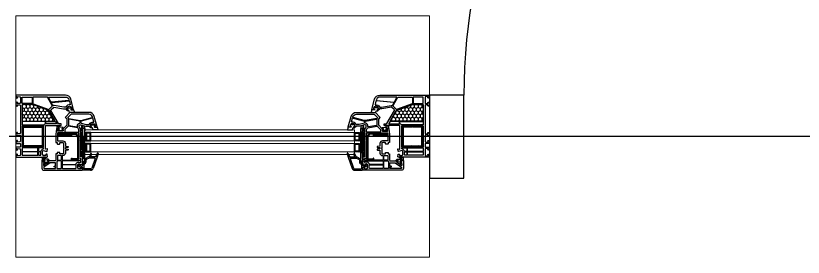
# Model space of a CAD drawing. Header units: inches. Extents: x -19662 to 10260, y -11808 to 5048.
# Drawn here: x -2136 to -993, y 1161 to 1511 of the extents above; entities that cross this region are included whole.
import ezdxf

# ---------------------------------------------------------------- set-up
doc = ezdxf.new("R2010")
doc.units = ezdxf.units.IN
doc.header["$MEASUREMENT"] = 0
doc.linetypes.add('CONTI', pattern=[0])
doc.linetypes.add('GOST2.303 5', pattern=[24, 20, -1.5, 1, -1.5])
for name, color, linetype in [('axis_dim', 40, 'CONTI'), ('GASKET', 5, 'Continuous'), ('PVC', 7, 'Continuous'), ('STEEL', 5, 'Continuous')]:
    doc.layers.add(name, color=color, linetype=linetype)
doc.layers.add('doors_windows', color=4, linetype='Continuous', lineweight=5)

# ---------------------------------------------------------------- blocks, each defined once
blk = doc.blocks.new('*U12')
at = {"linetype": 'Continuous'}
h = blk.add_hatch(dxfattribs=at)
h.set_pattern_fill('HONEY', color=6, angle=-90, style=0)
h.set_pattern_definition([(270, (-72.136, 52.6428), (2.74963, -4.7625), [3.175, -6.35]), (30, (-72.136, 52.6428), (2.74963, 4.7625), [3.175, -6.35]), (330, (-72.136, 52.6428), (5.49926, -6e-07), [-6.35, 3.175])])
h.paths.add_polyline_path([(56.2, -37.6, 0.57735), (56.7, -36.8), (49, -23.5, -0.079163), (48.6, -22.5, 0.259107), (48.3, -22.1), (24.6, -13.5, 0.087489), (24.4, -13.5), (9.7, -13.5, 0.414214), (9.2, -14), (9.2, -37.1, 0.414214), (9.7, -37.6)])
h = blk.add_hatch(dxfattribs=at)
h.set_pattern_fill('HONEY', color=6, angle=-90, style=0)
h.set_pattern_definition([(270, (672.4472, 52.6428), (-2.74963, -4.7625), [3.175, -6.35]), (150, (672.4472, 52.6428), (-2.74963, 4.7625), [3.175, -6.35]), (210, (672.4472, 52.6428), (-5.49926, -6e-07), [-6.35, 3.175])])
h.paths.add_polyline_path([(544.1, -37.6, -0.57735), (543.6, -36.8), (551.3, -23.5, 0.079163), (551.7, -22.5, -0.259107), (552, -22.1), (575.7, -13.5, -0.087489), (575.9, -13.5), (590.6, -13.5, -0.414214), (591.1, -14), (591.1, -37.1, -0.414214), (590.6, -37.6)])
at = {"color": 1, "linetype": 'Continuous'}
for p, q in [((94, -52), (95.8, -45.4)), ((95.8, -45.4), (95.8, -43.5)), ((95.8, -43.5), (97, -43.9)), ((95.8, -45.4), (97, -45.6)), ((95.8, -45.4), (95.8, -52)), ((95.8, -45.6), (95.8, -52)), ((97, -43.9), (97, -44.1)), ((97, -44.1), (99.6, -44.8)), ((97, -45.6), (97, -88.6)), ((99.6, -44.8), (99.6, -47.9)), ((503.3, -44.1), (500.7, -44.8)), ((500.7, -44.8), (500.7, -47.9)), ((504.5, -43.5), (503.3, -43.9)), ((503.3, -43.9), (503.3, -44.1)), ((504.5, -45.4), (503.3, -45.6)), ((503.3, -45.6), (503.3, -88.6)), ((504.5, -45.4), (504.5, -43.5)), ((504.5, -45.4), (504.5, -52)), ((506.3, -52), (504.5, -45.4)), ((504.5, -45.6), (504.5, -52)), ((95.8, -52), (94, -52)), ((94, -83), (94, -52)), ((95.8, -54), (94, -54)), ((95.8, -55), (94, -55)), ((97, -50), (95.8, -50)), ((95.8, -54), (95.8, -54.6)), ((95.8, -80), (95.8, -54)), ((99.6, -47.9), (97, -47.9)), ((97, -76.2), (97, -52)), ((500.7, -47.9), (503.3, -47.9)), ((503.3, -50), (504.5, -50)), ((503.3, -76.2), (503.3, -52)), ((504.5, -52), (506.3, -52)), ((504.5, -54), (504.5, -54.6)), ((504.5, -54), (506.3, -54)), ((504.5, -80), (504.5, -54)), ((504.5, -55), (506.3, -55)), ((506.3, -83), (506.3, -52)), ((95.8, -69), (94, -69)), ((95.8, -70), (94, -70)), ((95.8, -72), (94, -72)), ((504.5, -69), (506.3, -69)), ((504.5, -70), (506.3, -70)), ((504.5, -72), (506.3, -72)), ((95.8, -80), (94, -80)), ((95.8, -82), (94, -82)), ((95.8, -83), (94, -83)), ((97, -86.7), (95.3, -86.7)), ((95.3, -89.1), (95.3, -86.7)), ((97, -88.6), (95.3, -89.1)), ((95.8, -86.7), (95.8, -82)), ((503.3, -86.7), (505, -86.7)), ((503.3, -88.6), (505, -89.1)), ((504.5, -80), (506.3, -80)), ((504.5, -82), (506.3, -82)), ((504.5, -86.7), (504.5, -82)), ((504.5, -83), (506.3, -83)), ((505, -89.1), (505, -86.7))]:
    blk.add_line(p, q, dxfattribs=at)
at = {"color": 1, "linetype": 'Continuous', "lineweight": 25}
for p, q in [((100, -48.2), (97, -96.2)), ((100, -96.2), (97, -48.2)), ((500.3, -48.2), (503.3, -96.2)), ((500.3, -96.2), (503.3, -48.2))]:
    blk.add_line(p, q, dxfattribs=at)
at = {"color": 5}
for p, q in [((102.5, -55.3), (101.5, -55.3)), ((102.5, -56.3), (101.5, -56.3)), ((102.5, -55.3), (102.5, -54.3)), ((103.5, -55.3), (103.5, -54.3)), ((104.5, -55.3), (104.5, -54.3)), ((105.5, -55.3), (105.5, -54.3)), ((106.5, -55.3), (106.5, -54.3)), ((107.5, -55.3), (107.5, -54.3)), ((108, -55.3), (108, -54.3)), ((108, -55.3), (109, -55.3)), ((108, -56.3), (109, -56.3)), ((492.3, -55.3), (491.3, -55.3)), ((492.3, -56.3), (491.3, -56.3)), ((492.3, -55.3), (492.3, -54.3)), ((492.8, -55.3), (492.8, -54.3)), ((493.8, -55.3), (493.8, -54.3)), ((494.8, -55.3), (494.8, -54.3)), ((495.8, -55.3), (495.8, -54.3)), ((496.8, -55.3), (496.8, -54.3)), ((497.8, -55.3), (497.8, -54.3)), ((497.8, -55.3), (498.8, -55.3)), ((497.8, -56.3), (498.8, -56.3)), ((102.5, -57.3), (101.5, -57.3)), ((102.5, -58.3), (101.5, -58.3)), ((102.5, -59.3), (101.5, -59.3)), ((102.5, -60.3), (101.5, -60.3)), ((102.5, -61.3), (101.5, -61.3)), ((102.5, -62.3), (101.5, -62.3)), ((102.5, -63.3), (101.5, -63.3)), ((102.5, -64.3), (101.5, -64.3)), ((102.5, -65.3), (101.5, -65.3)), ((102.5, -65.3), (101.5, -65.3)), ((102.5, -66.3), (101.5, -66.3)), ((102.5, -65.3), (102.5, -66.3)), ((103.5, -66.3), (103.5, -65.3)), ((104.5, -66.3), (104.5, -65.3)), ((105.5, -66.3), (105.5, -65.3)), ((106.5, -66.3), (106.5, -65.3)), ((107.5, -66.3), (107.5, -65.3)), ((108, -57.3), (109, -57.3)), ((108, -58.3), (109, -58.3)), ((108, -59.3), (109, -59.3)), ((108, -60.3), (109, -60.3)), ((108, -61.3), (109, -61.3)), ((108, -62.3), (109, -62.3)), ((108, -63.3), (109, -63.3)), ((108, -64.3), (109, -64.3)), ((108, -65.3), (109, -65.3)), ((108, -65.3), (109, -65.3)), ((108, -65.3), (108, -66.3)), ((108, -66.3), (109, -66.3)), ((492.3, -57.3), (491.3, -57.3)), ((492.3, -58.3), (491.3, -58.3)), ((492.3, -59.3), (491.3, -59.3)), ((492.3, -60.3), (491.3, -60.3)), ((492.3, -61.3), (491.3, -61.3)), ((492.3, -62.3), (491.3, -62.3)), ((492.3, -63.3), (491.3, -63.3)), ((492.3, -64.3), (491.3, -64.3)), ((492.3, -65.3), (491.3, -65.3)), ((492.3, -65.3), (491.3, -65.3)), ((492.3, -66.3), (491.3, -66.3)), ((492.3, -65.3), (492.3, -66.3)), ((492.8, -66.3), (492.8, -65.3)), ((493.8, -66.3), (493.8, -65.3)), ((494.8, -66.3), (494.8, -65.3)), ((495.8, -66.3), (495.8, -65.3)), ((496.8, -66.3), (496.8, -65.3)), ((497.8, -57.3), (498.8, -57.3)), ((497.8, -58.3), (498.8, -58.3)), ((497.8, -59.3), (498.8, -59.3)), ((497.8, -60.3), (498.8, -60.3)), ((497.8, -61.3), (498.8, -61.3)), ((497.8, -62.3), (498.8, -62.3)), ((497.8, -63.3), (498.8, -63.3)), ((497.8, -64.3), (498.8, -64.3)), ((497.8, -65.3), (498.8, -65.3)), ((497.8, -65.3), (498.8, -65.3)), ((497.8, -65.3), (497.8, -66.3)), ((497.8, -66.3), (498.8, -66.3)), ((102.5, -71.3), (101.5, -71.3)), ((102.5, -72.3), (101.5, -72.3)), ((102.5, -73.3), (101.5, -73.3)), ((102.5, -74.3), (101.5, -74.3)), ((102.5, -75.3), (101.5, -75.3)), ((102.5, -76.3), (101.5, -76.3)), ((102.5, -77.3), (101.5, -77.3)), ((102.5, -78.3), (101.5, -78.3)), ((102.5, -79.3), (101.5, -79.3)), ((102.5, -71.3), (102.5, -70.3)), ((103.5, -71.3), (103.5, -70.3)), ((104.5, -71.3), (104.5, -70.3)), ((105.5, -71.3), (105.5, -70.3)), ((106.5, -71.3), (106.5, -70.3)), ((107.5, -71.3), (107.5, -70.3)), ((108, -71.3), (108, -70.3)), ((108, -71.3), (109, -71.3)), ((108, -72.3), (109, -72.3)), ((108, -73.3), (109, -73.3)), ((108, -74.3), (109, -74.3)), ((108, -75.3), (109, -75.3)), ((108, -76.3), (109, -76.3)), ((108, -77.3), (109, -77.3)), ((108, -78.3), (109, -78.3)), ((108, -79.3), (109, -79.3)), ((492.3, -71.3), (491.3, -71.3)), ((492.3, -72.3), (491.3, -72.3)), ((492.3, -73.3), (491.3, -73.3)), ((492.3, -74.3), (491.3, -74.3)), ((492.3, -75.3), (491.3, -75.3)), ((492.3, -76.3), (491.3, -76.3)), ((492.3, -77.3), (491.3, -77.3)), ((492.3, -78.3), (491.3, -78.3)), ((492.3, -79.3), (491.3, -79.3)), ((492.3, -71.3), (492.3, -70.3)), ((492.8, -71.3), (492.8, -70.3)), ((493.8, -71.3), (493.8, -70.3)), ((494.8, -71.3), (494.8, -70.3)), ((495.8, -71.3), (495.8, -70.3)), ((496.8, -71.3), (496.8, -70.3)), ((497.8, -71.3), (497.8, -70.3)), ((497.8, -71.3), (498.8, -71.3)), ((497.8, -72.3), (498.8, -72.3)), ((497.8, -73.3), (498.8, -73.3)), ((497.8, -74.3), (498.8, -74.3)), ((497.8, -75.3), (498.8, -75.3)), ((497.8, -76.3), (498.8, -76.3)), ((497.8, -77.3), (498.8, -77.3)), ((497.8, -78.3), (498.8, -78.3)), ((497.8, -79.3), (498.8, -79.3)), ((102.5, -80.3), (101.5, -80.3)), ((102.5, -81.3), (101.5, -81.3)), ((102.5, -81.3), (101.5, -81.3)), ((102.5, -82.3), (101.5, -82.3)), ((102.5, -81.3), (102.5, -82.3)), ((103.5, -82.3), (103.5, -81.3)), ((104.5, -82.3), (104.5, -81.3)), ((105.5, -82.3), (105.5, -81.3)), ((106.5, -82.3), (106.5, -81.3)), ((107.5, -82.3), (107.5, -81.3)), ((108, -80.3), (109, -80.3)), ((108, -81.3), (109, -81.3)), ((108, -81.3), (109, -81.3)), ((108, -81.3), (108, -82.3)), ((108, -82.3), (109, -82.3)), ((492.3, -80.3), (491.3, -80.3)), ((492.3, -81.3), (491.3, -81.3)), ((492.3, -81.3), (491.3, -81.3)), ((492.3, -82.3), (491.3, -82.3)), ((492.3, -81.3), (492.3, -82.3)), ((492.8, -82.3), (492.8, -81.3)), ((493.8, -82.3), (493.8, -81.3)), ((494.8, -82.3), (494.8, -81.3)), ((495.8, -82.3), (495.8, -81.3)), ((496.8, -82.3), (496.8, -81.3)), ((497.8, -80.3), (498.8, -80.3)), ((497.8, -81.3), (498.8, -81.3)), ((497.8, -81.3), (498.8, -81.3)), ((497.8, -81.3), (497.8, -82.3)), ((497.8, -82.3), (498.8, -82.3))]:
    blk.add_line(p, q, dxfattribs=at)
for points in [[(56.6, -37.6, 0.57735), (56.8, -37.1), (48.2, -22.2, 0.176327), (48.1, -22.1), (24.6, -13.5, 0.087489), (24.5, -13.5), (9.5, -13.5, 0.414214), (9.2, -13.8), (9.2, -37.3, 0.414214), (9.5, -37.6)], [(543.7, -37.6, -0.57735), (543.5, -37.1), (552.1, -22.2, -0.176327), (552.3, -22.1), (575.7, -13.5, -0.087489), (575.8, -13.5), (590.8, -13.5, -0.414214), (591.1, -13.8), (591.1, -37.3, -0.414214), (590.8, -37.6)]]:
    blk.add_lwpolyline(points, format="xyb", close=True)
at = {"color": 1, "linetype": 'Continuous', "lineweight": 25}
for points in [[(100, -50.2), (100, -48.2), (97, -48.2), (97, -96.2), (100, -96.2)], [(500.3, -50.2), (500.3, -48.2), (503.3, -48.2), (503.3, -96.2), (500.3, -96.2)]]:
    blk.add_lwpolyline(points, close=True, dxfattribs=at)
at = {"color": 5}
for points in [[(101.5, -66.3), (109, -66.3), (109, -54.3), (101.5, -54.3)], [(102.5, -65.3), (108, -65.3), (108, -55.3), (102.5, -55.3)], [(498.8, -66.3), (491.3, -66.3), (491.3, -54.3), (498.8, -54.3)], [(497.8, -65.3), (492.3, -65.3), (492.3, -55.3), (497.8, -55.3)], [(101.5, -82.3), (109, -82.3), (109, -70.3), (101.5, -70.3)], [(102.5, -81.3), (108, -81.3), (108, -71.3), (102.5, -71.3)], [(498.8, -82.3), (491.3, -82.3), (491.3, -70.3), (498.8, -70.3)], [(497.8, -81.3), (492.3, -81.3), (492.3, -71.3), (497.8, -71.3)]]:
    blk.add_lwpolyline(points, close=True, dxfattribs=at)
at = {"layer": 'doors_windows', "color": 5}
for points in [[(100, -50.3), (491.3, -50.3), (491.3, -54.3), (100, -54.3)], [(100, -66.3), (491.3, -66.3), (491.3, -70.3), (100, -70.3)], [(100, -82.3), (491.3, -82.3), (491.3, -86.3), (100, -86.3)]]:
    blk.add_lwpolyline(points, close=True, dxfattribs=at)
at = {"layer": 'GASKET'}
for p, q in [((107.4, -87.5), (107.1, -89.5)), ((118.7, -84.2), (115.7, -89.5)), ((119.4, -84.5), (118, -89.9)), ((480.9, -84.5), (482.3, -89.9)), ((481.6, -84.2), (484.6, -89.5)), ((492.9, -87.5), (493.2, -89.5))]:
    blk.add_line(p, q, dxfattribs=at)
at = {"layer": 'GASKET', "color": 5, "linetype": 'Continuous'}
for points in [[(75.1, -22.6, -0.414214), (74.4, -21.9), (74.4, -21.8, -0.414214), (74.7, -21.5), (75.6, -21.5), (75.8, -21.2, 0.57735), (75.2, -20.3), (74.8, -20.3, -0.414214), (74.3, -19.8), (74.3, -19.5, -0.020024), (74.3, -19.2, -0.390947), (75.3, -18.3), (80.3, -18.3, -0.390947), (81.3, -19.2), (81.3, -19.5), (81.3, -19.8, -0.414214), (80.8, -20.3), (80.3, -20.3, 0.57735), (79.8, -21.2), (80, -21.5), (84, -21.5), (85.1, -24.8, -0.502334), (84.8, -25.2), (78, -25.2), (77.3, -22.8, 0.349418), (77, -22.6)], [(525.2, -22.6, 0.414214), (525.9, -21.9), (525.9, -21.8, 0.414214), (525.6, -21.5), (524.7, -21.5), (524.5, -21.2, -0.57735), (525.1, -20.3), (525.5, -20.3, 0.414214), (526, -19.8), (526, -19.5, 0.020024), (526, -19.2, 0.390947), (525, -18.3), (520, -18.3, 0.390947), (519, -19.2), (519, -19.5), (519, -19.8, 0.414214), (519.5, -20.3), (520, -20.3, -0.57735), (520.5, -21.2), (520.3, -21.5), (516.3, -21.5), (515.3, -24.8, 0.502334), (515.5, -25.2), (522.3, -25.2), (523, -22.8, -0.349418), (523.3, -22.6)], [(62.1, -49.7, 0.414214), (61.6, -50.2, 0.054959), (61.7, -50.9, 0.351258), (61.9, -51.1), (68.3, -51.1, 0.351258), (68.5, -50.9, 0.054959), (68.6, -50.2, 0.414214), (68.1, -49.7), (67.7, -49.7, -0.57735), (67.2, -48.8), (67.3, -48.5), (68.8, -48.5, 0.414214), (69, -48.3), (69, -47.8, 0.407864), (68, -46.8), (61.8, -46.7, -0.433601), (61.4, -46.2), (61.4, -45.9, -0.363714), (62.2, -45.2), (63.1, -45.1, -0.169782), (63.3, -45.2, 1.241435), (63.8, -44), (60.7, -44, 0.414214), (59.5, -45.2), (59.5, -48.2, 0.414214), (59.8, -48.5), (62.9, -48.5), (63.1, -48.8, -0.57735), (62.6, -49.7)], [(109.2, -47.6, -0.414214), (108.5, -46.9), (108.5, -46.8, -0.414214), (108.8, -46.5), (109.7, -46.5), (109.9, -46.2, 0.57735), (109.3, -45.3), (108.9, -45.3, -0.414214), (108.4, -44.8), (108.4, -44.5, -0.020024), (108.4, -44.2, -0.390947), (109.4, -43.3), (114.4, -43.3, -0.390947), (115.4, -44.2), (115.4, -44.5), (115.4, -44.8, -0.414214), (114.9, -45.3), (114.4, -45.3, 0.57735), (113.9, -46.2), (114.1, -46.5), (118.1, -46.5), (119.2, -49.9, -0.502334), (118.9, -50.3), (112.1, -50.3), (111.4, -47.8, 0.349418), (111.1, -47.6)], [(491.1, -47.6, 0.414214), (491.8, -46.9), (491.8, -46.8, 0.414214), (491.5, -46.5), (490.6, -46.5), (490.4, -46.2, -0.57735), (491, -45.3), (491.4, -45.3, 0.414214), (491.9, -44.8), (491.9, -44.5, 0.020024), (491.9, -44.2, 0.390947), (490.9, -43.3), (485.9, -43.3, 0.390947), (484.9, -44.2), (484.9, -44.5), (484.9, -44.8, 0.414214), (485.4, -45.3), (485.9, -45.3, -0.57735), (486.4, -46.2), (486.2, -46.5), (482.2, -46.5), (481.2, -49.9, 0.502334), (481.4, -50.3), (488.2, -50.3), (488.9, -47.8, -0.349418), (489.2, -47.6)], [(538.2, -49.7, -0.414214), (538.7, -50.2, -0.054959), (538.6, -50.9, -0.351258), (538.4, -51.1), (532, -51.1, -0.351258), (531.8, -50.9, -0.054959), (531.7, -50.2, -0.414214), (532.2, -49.7), (532.6, -49.7, 0.57735), (533.2, -48.8), (533, -48.5), (531.5, -48.5, -0.414214), (531.3, -48.3), (531.3, -47.8, -0.407864), (532.3, -46.8), (538.5, -46.7, 0.433601), (538.9, -46.2), (538.9, -45.9, 0.363714), (538.1, -45.2), (537.2, -45.1, 0.169782), (537, -45.2, -1.241435), (536.5, -44), (539.6, -44, -0.414214), (540.8, -45.2), (540.8, -48.2, -0.414214), (540.5, -48.5), (537.4, -48.5), (537.2, -48.8, 0.57735), (537.7, -49.7)], [(41.1, -95.7, 0.414214), (40.6, -96.2, 0.054959), (40.7, -96.9, 0.351258), (40.9, -97.1), (47.4, -97.1, 0.351258), (47.6, -96.9, 0.054959), (47.6, -96.2, 0.414214), (47.1, -95.7), (46.7, -95.7, -0.57735), (46.2, -94.8), (46.3, -94.5), (47.8, -94.5, 0.414214), (48, -94.3), (48, -93.8, 0.407864), (47, -92.8), (40.8, -92.7, -0.433601), (40.4, -92.2), (40.5, -91.9, -0.363714), (41.2, -91.2), (42.1, -91.1, -0.169782), (42.3, -91.2, 1.241435), (42.8, -90), (39.7, -90, 0.414214), (38.5, -91.2), (38.5, -94.2, 0.414214), (38.8, -94.5), (41.9, -94.5), (42.1, -94.8, -0.57735), (41.6, -95.7)], [(559.2, -95.7, -0.414214), (559.7, -96.2, -0.054959), (559.6, -96.9, -0.351258), (559.4, -97.1), (553, -97.1, -0.351258), (552.8, -96.9, -0.054959), (552.7, -96.2, -0.414214), (553.2, -95.7), (553.6, -95.7, 0.57735), (554.1, -94.8), (554, -94.5), (552.5, -94.5, -0.414214), (552.3, -94.3), (552.3, -93.8, -0.407864), (553.3, -92.8), (559.5, -92.7, 0.433601), (559.9, -92.2), (559.9, -91.9, 0.363714), (559.1, -91.2), (558.2, -91.1, 0.169782), (558, -91.2, -1.241435), (557.5, -90), (560.6, -90, -0.414214), (561.8, -91.2), (561.8, -94.2, -0.414214), (561.5, -94.5), (558.4, -94.5), (558.2, -94.8, 0.57735), (558.7, -95.7)]]:
    blk.add_lwpolyline(points, format="xyb", close=True, dxfattribs=at)
at = {"layer": 'GASKET'}
for centre, radius, start, end in [((112.4, -88.3), 5, 132.486, 170), ((116.9, -89.3), 8, 150.58, 180), ((109.4, -85.1), 0.6, 330.58, 132.486), ((119, -84.4), 0.4, 345, 150.5133), ((481.3, -84.4), 0.4, 29.4867, 195), ((490.9, -85.1), 0.6, 47.514, 209.42), ((483.4, -89.3), 8, 0, 29.42), ((487.9, -88.3), 5, 10, 47.514)]:
    blk.add_arc(centre, radius, start, end, dxfattribs=at)
at = {"layer": 'PVC'}
for p, q in [((105.5, -89.7), (101.4, -91.8)), ((117.7, -89.5), (106.6, -89.5)), ((108.9, -89.3), (108.9, -89.5)), ((118, -89.9), (112.4, -106.3)), ((118, -89.8), (118, -89.8)), ((482.3, -89.8), (482.3, -89.8)), ((482.3, -89.9), (487.9, -106.3)), ((482.6, -89.5), (493.8, -89.5)), ((491.4, -89.3), (491.4, -89.5)), ((494.8, -89.7), (499, -91.8)), ((91, -100.7), (91, -102.3)), ((91.2, -102.7), (94.8, -104.8)), ((93, -100.7), (93, -101.1)), ((93.2, -101.5), (95, -102.6)), ((95.3, -102.6), (96.6, -102.4)), ((97, -99.6), (97, -101.9)), ((98.9, -99.9), (98.9, -106.6)), ((99.5, -97.5), (99.1, -97.5)), ((99.8, -99.4), (99.4, -99.4)), ((100, -93.9), (100, -97)), ((101.9, -93.9), (101.9, -97.3)), ((106.3, -91.5), (102.2, -93.5)), ((114.8, -91.4), (106.6, -91.4)), ((115.2, -92.1), (110.6, -105.7)), ((485.1, -92.1), (489.7, -105.7)), ((485.5, -91.4), (493.8, -91.4)), ((494, -91.5), (498.1, -93.5)), ((498.4, -93.9), (498.4, -97.3)), ((500.3, -93.9), (500.3, -97)), ((500.5, -99.4), (500.9, -99.4)), ((500.8, -97.5), (501.2, -97.5)), ((501.4, -99.9), (501.4, -106.6)), ((503.3, -99.6), (503.3, -101.9)), ((505, -102.6), (503.7, -102.4)), ((507.1, -101.5), (505.3, -102.6)), ((509.1, -102.7), (505.5, -104.8)), ((507.3, -100.7), (507.3, -101.1)), ((509.3, -100.7), (509.3, -102.3)), ((94.8, -104.8), (96.4, -104.5)), ((97, -105), (97, -108.3)), ((97.7, -109), (97, -108.3)), ((108.6, -109), (97.7, -109)), ((108.7, -107.1), (99.4, -107.1)), ((491.6, -107.1), (500.9, -107.1)), ((491.7, -109), (502.6, -109)), ((502.6, -109), (503.3, -108.3)), ((503.3, -105), (503.3, -108.3)), ((505.5, -104.8), (503.9, -104.5))]:
    blk.add_line(p, q, dxfattribs=at)
for points in [[(44, -44), (65.5, -44, 0.414214), (66, -43.5), (66, -42, 0.414214), (65.5, -41.5), (62.8, -41.5, -0.267949), (61.9, -41), (51.1, -22.3, -0.339454), (51.3, -21.1), (54.6, -17.8, -0.245592), (55.5, -17.5), (69.3, -20, 0.043661), (69.8, -20), (72.5, -20, -0.414214), (73, -20.5, 0.414214), (74, -21.5), (75.6, -21.5), (75.8, -21.2, 0.57735), (75.3, -20.3), (74.8, -20.3, -0.414214), (74.3, -19.8), (74.3, -19.5, -1), (81.3, -19.5), (81.3, -19.8, -0.414214), (80.8, -20.3), (80.4, -20.3, 0.57735), (79.9, -21.2), (80.1, -21.5), (83.7, -21.5, 0.493145), (84, -21.1), (79.9, -5.9, 0.339454), (72.2, 0), (0.5, 0, 0.414214), (0, -0.5), (0, -2.4), (0, -2.7), (1.5, -4.2), (2, -4.2, 0.414214), (2.5, -3.7), (2.5, -3.3, 0.198912), (2.4, -3.2), (1.8, -2.5, -0.700208), (2, -2), (6.2, -2.4, -0.388879), (6.7, -2.9), (6.7, -11.5, -0.388879), (6.2, -12), (2.3, -12.3, -0.700208), (2.1, -11.8), (2.4, -11.4, 0.198912), (2.5, -11.3), (2.5, -10.9, 0.414214), (2, -10.4), (1.5, -10.4), (0, -11.9), (0, -14.4), (1.5, -15.9), (2, -15.9, 0.414214), (2.5, -15.4), (2.5, -15, 0.198912), (2.4, -14.9), (2.1, -14.5, -0.700208), (2.3, -14), (6.2, -14.3, -0.388879), (6.7, -14.8), (6.7, -55.2, -0.388879), (6.2, -55.7), (2.3, -56, -0.700208), (2.1, -55.5), (2.4, -55.1, 0.198912), (2.5, -55), (2.5, -54.6, 0.414214), (2, -54.1), (1.5, -54.1), (0, -55.6), (0, -58.1), (1.5, -59.6), (2, -59.6, 0.414214), (2.5, -59.1), (2.5, -58.7, 0.198912), (2.4, -58.6), (2.1, -58.2, -0.700208), (2.3, -57.7), (6.2, -58, -0.388879), (6.7, -58.5), (6.7, -67.1, -0.388879), (6.2, -67.6), (2, -68, -0.700208), (1.8, -67.5), (2.4, -66.8, 0.198912), (2.5, -66.7), (2.5, -66.3, 0.414214), (2, -65.8), (1.5, -65.8), (0, -67.3), (0, -67.6), (0, -69.5, 0.414214), (0.5, -70), (6.2, -70, -0.414214), (6.7, -70.5), (6.7, -74.9, -0.414214), (6.2, -75.4), (0.5, -75.4, 0.414214), (0, -75.9), (0, -78.1), (1.5, -79.6), (2, -79.6, 0.414214), (2.5, -79.1), (2.5, -78.7, 0.198912), (2.4, -78.6), (1.8, -77.9, -0.700208), (2, -77.4), (6.2, -77.8, -0.388879), (6.7, -78.3), (6.7, -87.1, -0.388879), (6.2, -87.6), (2, -88, -0.700208), (1.8, -87.5), (2.4, -86.8, 0.198912), (2.5, -86.7), (2.5, -86.3, 0.414214), (2, -85.8), (1.5, -85.8), (0, -87.3), (0, -87.6), (0, -89.5, 0.414214), (0.5, -90), (45.2, -90), (46, -89.3), (46, -88.8), (45.8, -86, 0.446275), (45.2, -85.5), (44.1, -85.7, 0.36397), (43.7, -86.2), (43.7, -87.2, -0.414214), (43.2, -87.7), (40.5, -87.7, -0.414214), (39, -86.2), (39, -81.4), (40, -80.4), (45.2, -81.5, 0.454146), (45.8, -81), (46, -78.3, 0.51393), (45.6, -78), (43.6, -78.5, -0.493145), (43, -78.1), (43, -45, -0.414214)], [(23.9, -3.3), (23.9, -11.9, -0.414214), (23.4, -12.4), (9.7, -12.4, -0.414214), (9.2, -11.9), (9.2, -3.3, -0.414214), (9.7, -2.8), (23.4, -2.8, -0.414214)], [(25.5, -2.8, 0.414214), (25, -3.3), (25, -12.2, 0.315299), (25.4, -12.6), (48.1, -20.9, 0.415199), (48.7, -20.6, -0.110369), (49.5, -19.3), (52.9, -15.9, 0.339454), (53, -15.3), (45.9, -3.1, 0.267949), (45.4, -2.8)], [(47.9, -2.8), (72.2, -2.8, -0.339454), (77.2, -6.7), (77.3, -7.1, -0.466308), (76.9, -7.7), (51.5, -10, -0.291473), (51, -9.7), (47.4, -3.6, -0.57735)], [(52.3, -10.6), (77.3, -8.4, -0.36397), (77.8, -8.8), (79.1, -13.7, -0.546119), (78.8, -14.1, 0.339137), (72.9, -17.2, -0.293253), (72.4, -17.5), (69.8, -17.5), (55.9, -15.1, 0.100742), (54.5, -15.1, -0.329802), (54, -14.9), (51.9, -11.3, -0.548619)], [(556.3, -44), (534.8, -44, -0.414214), (534.3, -43.5), (534.3, -42, -0.414214), (534.8, -41.5), (537.5, -41.5, 0.267949), (538.4, -41), (549.2, -22.3, 0.339454), (549, -21.1), (545.7, -17.8, 0.245592), (544.8, -17.5), (531, -20, -0.043661), (530.5, -20), (527.8, -20, 0.414214), (527.3, -20.5, -0.414214), (526.3, -21.5), (524.7, -21.5), (524.5, -21.2, -0.57735), (525, -20.3), (525.5, -20.3, 0.414214), (526, -19.8), (526, -19.5, 1), (519, -19.5), (519, -19.8, 0.414214), (519.5, -20.3), (519.9, -20.3, -0.57735), (520.4, -21.2), (520.3, -21.5), (516.6, -21.5, -0.493145), (516.3, -21.1), (520.4, -5.9, -0.339454), (528.1, 0), (599.8, 0, -0.414214), (600.3, -0.5), (600.3, -2.4), (600.3, -2.7), (598.8, -4.2), (598.3, -4.2, -0.414214), (597.8, -3.7), (597.8, -3.3, -0.198912), (597.9, -3.2), (598.5, -2.5, 0.700208), (598.3, -2), (594.1, -2.4, 0.388879), (593.6, -2.9), (593.6, -11.5, 0.388879), (594.1, -12), (598, -12.3, 0.700208), (598.2, -11.8), (597.9, -11.4, -0.198912), (597.8, -11.3), (597.8, -10.9, -0.414214), (598.3, -10.4), (598.8, -10.4), (600.3, -11.9), (600.3, -14.4), (598.8, -15.9), (598.3, -15.9, -0.414214), (597.8, -15.4), (597.8, -15, -0.198912), (597.9, -14.9), (598.2, -14.5, 0.700208), (598, -14), (594.1, -14.3, 0.388879), (593.6, -14.8), (593.6, -55.2, 0.388879), (594.1, -55.7), (598, -56, 0.700208), (598.2, -55.5), (597.9, -55.1, -0.198912), (597.8, -55), (597.8, -54.6, -0.414214), (598.3, -54.1), (598.8, -54.1), (600.3, -55.6), (600.3, -58.1), (598.8, -59.6), (598.3, -59.6, -0.414214), (597.8, -59.1), (597.8, -58.7, -0.198912), (597.9, -58.6), (598.2, -58.2, 0.700208), (598, -57.7), (594.1, -58, 0.388879), (593.6, -58.5), (593.6, -67.1, 0.388879), (594.1, -67.6), (598.3, -68, 0.700208), (598.5, -67.5), (597.9, -66.8, -0.198912), (597.8, -66.7), (597.8, -66.3, -0.414214), (598.3, -65.8), (598.8, -65.8), (600.3, -67.3), (600.3, -67.6), (600.3, -69.5, -0.414214), (599.8, -70), (594.1, -70, 0.414214), (593.6, -70.5), (593.6, -74.9, 0.414214), (594.1, -75.4), (599.8, -75.4, -0.414214), (600.3, -75.9), (600.3, -78.1), (598.8, -79.6), (598.3, -79.6, -0.414214), (597.8, -79.1), (597.8, -78.7, -0.198912), (597.9, -78.6), (598.5, -77.9, 0.700208), (598.3, -77.4), (594.1, -77.8, 0.388879), (593.6, -78.3), (593.6, -87.1, 0.388879), (594.1, -87.6), (598.3, -88, 0.700208), (598.5, -87.5), (597.9, -86.8, -0.198912), (597.8, -86.7), (597.8, -86.3, -0.414214), (598.3, -85.8), (598.8, -85.8), (600.3, -87.3), (600.3, -87.6), (600.3, -89.5, -0.414214), (599.8, -90), (555.1, -90), (554.3, -89.3), (554.3, -88.8), (554.5, -86, -0.446275), (555.1, -85.5), (556.2, -85.7, -0.36397), (556.6, -86.2), (556.6, -87.2, 0.414214), (557.1, -87.7), (559.8, -87.7, 0.414214), (561.3, -86.2), (561.3, -81.4), (560.3, -80.4), (555.1, -81.5, -0.454146), (554.5, -81), (554.3, -78.3, -0.51393), (554.7, -78), (556.7, -78.5, 0.493145), (557.3, -78.1), (557.3, -45, 0.414214)], [(548, -10.6), (523.1, -8.4, 0.36397), (522.5, -8.8), (521.2, -13.7, 0.546119), (521.5, -14.1, -0.339137), (527.5, -17.2, 0.293253), (527.9, -17.5), (530.5, -17.5), (544.4, -15.1, -0.100742), (545.8, -15.1, 0.329802), (546.4, -14.9), (548.4, -11.3, 0.548619)], [(552.4, -2.8), (528.1, -2.8, 0.339454), (523.1, -6.7), (523, -7.1, 0.466308), (523.4, -7.7), (548.8, -10, 0.291473), (549.3, -9.7), (552.9, -3.6, 0.57735)], [(574.8, -2.8, -0.414214), (575.3, -3.3), (575.3, -12.2, -0.315299), (574.9, -12.6), (552.2, -20.9, -0.415199), (551.6, -20.6, 0.110369), (550.8, -19.3), (547.4, -15.9, -0.339454), (547.3, -15.3), (554.4, -3.1, -0.267949), (554.9, -2.8)], [(576.4, -3.3), (576.4, -11.9, 0.414214), (576.9, -12.4), (590.6, -12.4, 0.414214), (591.1, -11.9), (591.1, -3.3, 0.414214), (590.6, -2.8), (576.9, -2.8, 0.414214)], [(24.5, -13.5), (9.7, -13.5, 0.414214), (9.2, -14), (9.2, -37.1, 0.414214), (9.7, -37.6), (56.2, -37.6, 0.57735), (56.7, -36.9), (49, -23.5, -0.079163), (48.6, -22.5, 0.259107), (48.3, -22.1)], [(575.8, -13.5), (590.6, -13.5, -0.414214), (591.1, -14), (591.1, -37.1, -0.414214), (590.6, -37.6), (544.1, -37.6, -0.57735), (543.7, -36.9), (551.3, -23.5, 0.079163), (551.7, -22.5, -0.259107), (552.1, -22.1)], [(9.7, -38.3, 0.414214), (9.2, -38.8), (9.2, -42.8, 0.414214), (9.7, -43.3), (40.7, -43.3, 0.252264), (41.1, -43.1, -0.152167), (42.7, -41.8, 0.305615), (43, -41.3), (43, -38.8, 0.414214), (42.5, -38.3)], [(9.7, -44.4, 0.414214), (9.2, -44.9), (9.2, -54.1, -1), (9.2, -54.7), (9.2, -65.1, -1), (9.2, -65.7), (9.2, -74.9, 0.414214), (9.7, -75.4), (40, -75.4, 0.414214), (40.5, -74.9), (40.5, -44.9, 0.414214), (40, -44.4)], [(44.2, -38.3), (57.2, -38.3, -0.267949), (57.6, -38.6), (59.1, -41.1, -0.57735), (58.8, -41.5), (44.2, -41.5, -0.414214), (43.7, -41), (43.7, -38.8, -0.414214)], [(556.1, -38.3), (543.1, -38.3, 0.267949), (542.7, -38.6), (541.2, -41.1, 0.57735), (541.5, -41.5), (556.1, -41.5, 0.414214), (556.6, -41), (556.6, -38.8, 0.414214)], [(590.6, -38.3, -0.414214), (591.1, -38.8), (591.1, -42.8, -0.414214), (590.6, -43.3), (559.7, -43.3, -0.252264), (559.2, -43.1, 0.152167), (557.6, -41.8, -0.305615), (557.3, -41.3), (557.3, -38.8, -0.414214), (557.8, -38.3)], [(590.6, -44.4, -0.414214), (591.1, -44.9), (591.1, -54.1, 1), (591.1, -54.7), (591.1, -65.1, 1), (591.1, -65.7), (591.1, -74.9, -0.414214), (590.6, -75.4), (560.3, -75.4, -0.414214), (559.8, -74.9), (559.8, -44.9, -0.414214), (560.3, -44.4)], [(9.7, -76.5, 0.414214), (9.2, -77), (9.2, -81, 0.414214), (9.7, -81.5), (31.5, -81.5, 0.414214), (32, -81), (32, -77, 0.414214), (31.5, -76.5)], [(33.6, -76.5, 0.414214), (33.1, -77), (33.1, -81, 0.414214), (33.6, -81.5), (36, -81.5, 0.372896), (36.5, -81.1, -0.161969), (37.2, -79.7), (38.2, -78.7, -0.198912), (40, -77.9, 0.414214), (40.5, -77.4), (40.5, -77, 0.414214), (40, -76.5)], [(566.7, -76.5, -0.414214), (567.2, -77), (567.2, -81, -0.414214), (566.7, -81.5), (564.3, -81.5, -0.372896), (563.8, -81.1, 0.161969), (563.1, -79.7), (562.1, -78.7, 0.198912), (560.3, -77.9, -0.414214), (559.8, -77.4), (559.8, -77, -0.414214), (560.3, -76.5)], [(590.6, -76.5, -0.414214), (591.1, -77), (591.1, -81, -0.414214), (590.6, -81.5), (568.8, -81.5, -0.414214), (568.3, -81), (568.3, -77, -0.414214), (568.8, -76.5)], [(9.7, -82.2, 0.414214), (9.2, -82.7), (9.2, -86.7, 0.414214), (9.7, -87.2), (31.5, -87.2, 0.414214), (32, -86.7), (32, -82.7, 0.414214), (31.5, -82.2)], [(33.6, -82.2, 0.414214), (33.1, -82.7), (33.1, -86.7, 0.414214), (33.6, -87.2), (36, -87.2, 0.414214), (36.5, -86.7), (36.5, -82.7, 0.414214), (36, -82.2)], [(566.7, -82.2, -0.414214), (567.2, -82.7), (567.2, -86.7, -0.414214), (566.7, -87.2), (564.3, -87.2, -0.414214), (563.8, -86.7), (563.8, -82.7, -0.414214), (564.3, -82.2)], [(590.6, -82.2, -0.414214), (591.1, -82.7), (591.1, -86.7, -0.414214), (590.6, -87.2), (568.8, -87.2, -0.414214), (568.3, -86.7), (568.3, -82.7, -0.414214), (568.8, -82.2)]]:
    blk.add_lwpolyline(points, format="xyb", close=True, dxfattribs=at)
at = {"layer": 'PVC', "linetype": 'Continuous', "lineweight": 25}
for points in [[(96.2, -109), (97, -108.3), (97, -107.8), (96.8, -105, 0.446275), (96.2, -104.5), (95.1, -104.7, 0.36397), (94.7, -105.2), (94.7, -106.2, -0.414214), (94.2, -106.7), (91.5, -106.7, -0.414214), (90, -105.2), (90, -100.4), (91, -99.4), (96.2, -100.5, 0.454146), (96.8, -100), (97, -97.4, 0.016582), (97, -97.2), (97, -89.3, 0.493145), (96.6, -89), (94.6, -89.5, -0.493145), (94, -89.1), (94, -66.7, 0.201513), (93.8, -66.4, -0.420084), (93.8, -65.6, 0.201513), (94, -65.3), (94, -50), (92.2, -45.8, -0.628383), (94.5, -43.1), (101.7, -45), (106.5, -45, -0.414214), (107, -45.5, 0.414214), (108, -46.5), (109.6, -46.5), (109.8, -46.2, 0.57735), (109.3, -45.3), (108.9, -45.3, -0.38517), (108.4, -44.9, -1.105542), (115.3, -44.9, -0.38517), (114.8, -45.3), (114.4, -45.3, 0.57735), (113.9, -46.2), (114.1, -46.5), (117.7, -46.5, 0.493145), (118, -46.1), (113.9, -30.9, 0.339454), (106.2, -25), (79.4, -25, 0.198912), (78.7, -25.3), (72.1, -31.9, 0.414214), (72.1, -32.6), (73.9, -34.3, -0.198912), (74, -34.6), (74, -43.3, -0.198912), (73.9, -43.6), (69.1, -48.4, -0.198912), (68.8, -48.5), (67.4, -48.5), (67.2, -48.8, 0.57735), (67.7, -49.7), (68.2, -49.7, -0.414214), (68.7, -50.2), (68.7, -51.6, -0.414214), (68.2, -52.1), (61.2, -52.1, -0.455633), (60.7, -51.5), (60.9, -50.1, -0.373972), (61.4, -49.7), (62.6, -49.7, 0.57735), (63.1, -48.8), (62.9, -48.5), (59.6, -48.5, 0.373885), (59.1, -48.9), (58, -56.5), (58, -68.6, 0.414214), (58.3, -68.9), (59.9, -68.9, -0.414214), (60.2, -69.2), (60.2, -70.6, 0.414214), (60.5, -70.9), (63.6, -70.9, 0.414214), (63.9, -70.6), (63.9, -69.4, -0.414214), (64.4, -68.9), (68.5, -68.9, -0.414214), (69.5, -69.9), (69.5, -76.3, 0.201513), (69.6, -76.6, -0.420084), (69.6, -77.4, 0.201513), (69.5, -77.7), (69.5, -84.1, -0.414214), (68.5, -85.1), (64.4, -85.1, -0.414214), (63.9, -84.6), (63.9, -83.4, 0.414214), (63.6, -83.1), (60.5, -83.1, 0.414214), (60.2, -83.4), (60.2, -84.8, -0.414214), (59.9, -85.1), (58.3, -85.1, 0.414214), (58, -85.4), (58, -94, -0.414214), (56.5, -95.5), (49.5, -95.5, -0.414214), (49, -95, 0.414214), (48.5, -94.5), (46.4, -94.5), (46.2, -94.8, 0.57735), (46.7, -95.7), (47.2, -95.7, -0.414214), (47.7, -96.2), (47.7, -97.2, -0.244698), (47.5, -97.6), (44.4, -99.7, -0.315299), (43.9, -99.7), (40.5, -97.4, -0.244698), (40.3, -97), (40.3, -96.2, -0.414214), (40.8, -95.7), (41.6, -95.7, 0.57735), (42.1, -94.8), (41.9, -94.5), (38.3, -94.5, 0.414214), (38, -94.8), (38, -106, 0.414214), (41, -109)], [(93.5, -37, 0.109518), (94.8, -36.9), (110.9, -32.6, 0.414214), (111.3, -32), (111.2, -31.7, 0.339454), (106.2, -27.8), (80.6, -27.8, 0.198912), (79.9, -28.1), (75.9, -32.1, 0.382222), (75.8, -32.7, -0.088112), (76.3, -33.7, 0.274835), (76.7, -34)], [(106.4, -42.5, 0.293253), (106.9, -42.2, -0.339137), (112.8, -39.1, 0.546119), (113.1, -38.7), (111.7, -33.6, 0.414214), (111.1, -33.2), (94.7, -37.6, 0.339454), (94.3, -38.1), (94.3, -40.1, 0.339454), (94.7, -40.5), (102, -42.5, 0.065543), (102.1, -42.5)], [(504.1, -109), (503.3, -108.3), (503.3, -107.8), (503.5, -105, -0.446275), (504.1, -104.5), (505.2, -104.7, -0.36397), (505.6, -105.2), (505.6, -106.2, 0.414214), (506.1, -106.7), (508.8, -106.7, 0.414214), (510.3, -105.2), (510.3, -100.4), (509.3, -99.4), (504.1, -100.5, -0.454146), (503.5, -100), (503.3, -97.4, -0.016582), (503.3, -97.2), (503.3, -89.3, -0.493145), (503.7, -89), (505.7, -89.5, 0.493145), (506.3, -89.1), (506.3, -66.7, -0.201513), (506.5, -66.4, 0.420084), (506.5, -65.6, -0.201513), (506.3, -65.3), (506.3, -50), (508.1, -45.8, 0.628383), (505.8, -43.1), (498.6, -45), (493.8, -45, 0.414214), (493.3, -45.5, -0.414214), (492.3, -46.5), (490.7, -46.5), (490.5, -46.2, -0.57735), (491, -45.3), (491.4, -45.3, 0.38517), (491.9, -44.9, 1.105542), (485, -44.9, 0.38517), (485.5, -45.3), (485.9, -45.3, -0.57735), (486.4, -46.2), (486.3, -46.5), (482.6, -46.5, -0.493145), (482.3, -46.1), (486.4, -30.9, -0.339454), (494.1, -25), (520.9, -25, -0.198912), (521.6, -25.3), (528.2, -31.9, -0.414214), (528.2, -32.6), (526.5, -34.3, 0.198912), (526.3, -34.6), (526.3, -43.3, 0.198912), (526.5, -43.6), (531.2, -48.4, 0.198912), (531.5, -48.5), (533, -48.5), (533.1, -48.8, -0.57735), (532.6, -49.7), (532.1, -49.7, 0.414214), (531.6, -50.2), (531.6, -51.6, 0.414214), (532.1, -52.1), (539.1, -52.1, 0.455633), (539.6, -51.5), (539.4, -50.1, 0.373972), (538.9, -49.7), (537.7, -49.7, -0.57735), (537.2, -48.8), (537.4, -48.5), (540.8, -48.5, -0.373885), (541.2, -48.9), (542.3, -56.5), (542.3, -68.6, -0.414214), (542, -68.9), (540.4, -68.9, 0.414214), (540.1, -69.2), (540.1, -70.6, -0.414214), (539.8, -70.9), (536.7, -70.9, -0.414214), (536.4, -70.6), (536.4, -69.4, 0.414214), (535.9, -68.9), (531.8, -68.9, 0.414214), (530.8, -69.9), (530.8, -76.3, -0.201513), (530.7, -76.6, 0.420084), (530.7, -77.4, -0.201513), (530.8, -77.7), (530.8, -84.1, 0.414214), (531.8, -85.1), (535.9, -85.1, 0.414214), (536.4, -84.6), (536.4, -83.4, -0.414214), (536.7, -83.1), (539.8, -83.1, -0.414214), (540.1, -83.4), (540.1, -84.8, 0.414214), (540.4, -85.1), (542, -85.1, -0.414214), (542.3, -85.4), (542.3, -94, 0.414214), (543.8, -95.5), (550.8, -95.5, 0.414214), (551.3, -95, -0.414214), (551.8, -94.5), (554, -94.5), (554.1, -94.8, -0.57735), (553.6, -95.7), (553.1, -95.7, 0.414214), (552.6, -96.2), (552.6, -97.2, 0.244698), (552.8, -97.6), (555.9, -99.7, 0.315299), (556.4, -99.7), (559.8, -97.4, 0.244698), (560, -97), (560, -96.2, 0.414214), (559.5, -95.7), (558.7, -95.7, -0.57735), (558.2, -94.8), (558.4, -94.5), (562, -94.5, -0.414214), (562.3, -94.8), (562.3, -106, -0.414214), (559.3, -109)], [(493.9, -42.5, -0.293253), (493.5, -42.2, 0.339137), (487.5, -39.1, -0.546119), (487.2, -38.7), (488.6, -33.6, -0.414214), (489.2, -33.2), (505.6, -37.6, -0.339454), (506, -38.1), (506, -40.1, -0.339454), (505.6, -40.5), (498.3, -42.5, -0.065543), (498.2, -42.5)], [(506.8, -37, -0.109518), (505.5, -36.9), (489.4, -32.6, -0.414214), (489, -32), (489.1, -31.7, -0.339454), (494.1, -27.8), (519.7, -27.8, -0.198912), (520.4, -28.1), (524.4, -32.1, -0.382222), (524.5, -32.7, 0.088112), (524, -33.7, -0.274835), (523.6, -34)], [(91, -53.5, 0.414214), (91.5, -53), (91.5, -50.6, 0.103244), (91.5, -50.4), (90.2, -47.6, 0.251284), (89.8, -47.3), (76.4, -44.9, 0.28183), (75.9, -45.1, -0.034736), (75.6, -45.4), (71.3, -49.7, 0.198912), (71.2, -50), (71.2, -53, 0.414214), (71.7, -53.5)], [(88.9, -46, 0.498043), (89.5, -45.5, -0.394481), (93.2, -40.6, 0.365019), (93.6, -40.1), (93.6, -38.1, 0.36397), (93.2, -37.6), (77.1, -34.8, 0.466308), (76.5, -35.3), (76.5, -43.4, 0.36397), (76.9, -43.9)], [(511.4, -46, -0.498043), (510.8, -45.5, 0.394481), (507.1, -40.6, -0.365019), (506.7, -40.1), (506.7, -38.1, -0.36397), (507.1, -37.6), (523.2, -34.8, -0.466308), (523.8, -35.3), (523.8, -43.4, -0.36397), (523.4, -43.9)], [(509.3, -53.5, -0.414214), (508.8, -53), (508.8, -50.6, -0.103244), (508.9, -50.4), (510.1, -47.6, -0.251284), (510.5, -47.3), (523.9, -44.9, -0.28183), (524.4, -45.1, 0.034736), (524.7, -45.4), (529, -49.7, -0.198912), (529.1, -50), (529.1, -53, -0.414214), (528.6, -53.5)], [(80.2, -94.4, 0.414214), (80.7, -93.9), (80.7, -91.9, -1), (81.7, -91.9), (81.7, -93.9, 0.414214), (82.2, -94.4), (94, -94.4, 0.414214), (94.5, -93.9), (94.5, -92.6, 0.387795), (94, -92.1, -0.387795), (91.5, -89.3), (91.5, -67.3, -0.229416), (91.5, -64.7), (91.5, -55.1, 0.414214), (91, -54.6), (61.2, -54.6, 0.373972), (60.7, -55), (60.5, -56.6, 0.034844), (60.5, -56.7), (60.5, -65.9, 0.414214), (61, -66.4), (68.5, -66.4, -0.414214), (72, -69.9), (72, -73.7, 0.39896), (72.5, -74.2), (75.5, -74.4, -0.39896), (76, -74.9), (76, -75.3, -0.39896), (75.5, -75.8), (72.7, -76, 0.442836), (72.3, -76.5, -0.074681), (72.3, -77.5, 0.442836), (72.7, -78), (75.5, -78.2, -0.39896), (76, -78.7), (76, -79.1, -0.39896), (75.5, -79.6), (72.5, -79.8, 0.39896), (72, -80.3), (72, -84.1, -0.414214), (68.5, -87.6), (67.8, -87.6, 0.414214), (67.3, -88.1), (67.3, -93.9, 0.414214), (67.8, -94.4)], [(520.1, -94.4, -0.414214), (519.6, -93.9), (519.6, -91.9, 1), (518.6, -91.9), (518.6, -93.9, -0.414214), (518.1, -94.4), (506.3, -94.4, -0.414214), (505.8, -93.9), (505.8, -92.6, -0.387795), (506.3, -92.1, 0.387795), (508.8, -89.3), (508.8, -67.3, 0.229416), (508.8, -64.7), (508.8, -55.1, -0.414214), (509.3, -54.6), (539.1, -54.6, -0.373972), (539.6, -55), (539.8, -56.6, -0.034844), (539.8, -56.7), (539.8, -65.9, -0.414214), (539.3, -66.4), (531.8, -66.4, 0.414214), (528.3, -69.9), (528.3, -73.7, -0.39896), (527.8, -74.2), (524.8, -74.4, 0.39896), (524.3, -74.9), (524.3, -75.3, 0.39896), (524.8, -75.8), (527.6, -76, -0.442836), (528, -76.5, 0.074681), (528, -77.5, -0.442836), (527.6, -78), (524.8, -78.2, 0.39896), (524.3, -78.7), (524.3, -79.1, 0.39896), (524.8, -79.6), (527.8, -79.8, -0.39896), (528.3, -80.3), (528.3, -84.1, 0.414214), (531.8, -87.6), (532.5, -87.6, -0.414214), (533, -88.1), (533, -93.9, -0.414214), (532.5, -94.4)], [(65.7, -94.4, 0.414214), (66.2, -93.9), (66.2, -88.1, 0.414214), (65.7, -87.6), (61, -87.6, 0.414214), (60.5, -88.1), (60.5, -93.9, 0.414214), (61, -94.4)], [(534.6, -94.4, -0.414214), (534.1, -93.9), (534.1, -88.1, -0.414214), (534.6, -87.6), (539.3, -87.6, -0.414214), (539.8, -88.1), (539.8, -93.9, -0.414214), (539.3, -94.4)], [(42.7, -100.9, 0.520567), (42.7, -100.1), (41.1, -99, 0.606815), (40.3, -99.4), (40.3, -101.7, 0.606815), (41.1, -102.1)], [(57.3, -106.2, 0.414214), (57.8, -105.7), (57.8, -104.7, 0.414214), (57.3, -104.2), (56, -104.2, -0.414214), (55.5, -103.7), (55.5, -103.5, -0.414214), (56, -103), (57.3, -103, 0.414214), (57.8, -102.5), (57.8, -98.5, 0.436376), (57.3, -98, -0.01877), (57, -98), (50.5, -98, 0.153915), (50.2, -98.1), (41, -104.6, 0.244698), (40.8, -105), (40.8, -105.7, 0.414214), (41.3, -106.2)], [(65.7, -106.2, 0.414214), (66.2, -105.7), (66.2, -96, 0.414214), (65.7, -95.5), (60.5, -95.5, 0.284915), (60.1, -95.8, -0.045769), (59.7, -96.4, 0.162278), (59.6, -96.7), (59.6, -105.7, 0.414214), (60.1, -106.2)], [(87, -100.5, 0.372896), (87.5, -100.1, -0.161969), (88.2, -98.7), (89.2, -97.7, -0.251647), (91.5, -97), (93.9, -97.5, 0.4743), (94.5, -97), (94.5, -96, 0.414214), (94, -95.5), (67.8, -95.5, 0.414214), (67.3, -96), (67.3, -100, 0.414214), (67.8, -100.5)], [(87, -106.2, 0.414214), (87.5, -105.7), (87.5, -101.7, 0.414214), (87, -101.2), (67.8, -101.2, 0.414214), (67.3, -101.7), (67.3, -105.7, 0.414214), (67.8, -106.2)], [(513.3, -100.5, -0.372896), (512.8, -100.1, 0.161969), (512.1, -98.7), (511.1, -97.7, 0.251647), (508.8, -97), (506.4, -97.5, -0.4743), (505.8, -97), (505.8, -96, -0.414214), (506.3, -95.5), (532.5, -95.5, -0.414214), (533, -96), (533, -100, -0.414214), (532.5, -100.5)], [(513.3, -106.2, -0.414214), (512.8, -105.7), (512.8, -101.7, -0.414214), (513.3, -101.2), (532.5, -101.2, -0.414214), (533, -101.7), (533, -105.7, -0.414214), (532.5, -106.2)], [(534.6, -106.2, -0.414214), (534.1, -105.7), (534.1, -96, -0.414214), (534.6, -95.5), (539.8, -95.5, -0.284915), (540.2, -95.8, 0.045769), (540.6, -96.4, -0.162278), (540.7, -96.7), (540.7, -105.7, -0.414214), (540.2, -106.2)], [(543, -106.2, -0.414214), (542.5, -105.7), (542.5, -104.7, -0.414214), (543, -104.2), (544.3, -104.2, 0.414214), (544.8, -103.7), (544.8, -103.5, 0.414214), (544.3, -103), (543, -103, -0.414214), (542.5, -102.5), (542.5, -98.5, -0.436376), (543, -98, 0.01877), (543.3, -98), (549.8, -98, -0.153915), (550.1, -98.1), (559.3, -104.6, -0.244698), (559.5, -105), (559.5, -105.7, -0.414214), (559, -106.2)], [(557.6, -100.9, -0.520567), (557.6, -100.1), (559.2, -99, -0.606815), (560, -99.4), (560, -101.7, -0.606815), (559.2, -102.1)]]:
    blk.add_lwpolyline(points, format="xyb", close=True, dxfattribs=at)
at = {"layer": 'PVC'}
for centre, radius, start, end in [((106.6, -91.9), 2.4, 90, 115.9205), ((117.7, -89.8), 0.3, 341.2519, 90), ((482.6, -89.8), 0.3, 90, 198.7481), ((493.8, -91.9), 2.4, 64.0795, 90), ((92, -100.7), 1, 0, 180), ((91.5, -102.3), 0.5, 180, 240), ((93.5, -101.1), 0.5, 180, 240), ((95.3, -102.1), 0.5, 240, 280), ((96.5, -101.9), 0.5, 280, 0), ((99.1, -99.6), 2.1, 90, 180), ((99.4, -99.9), 0.5, 90, 180), ((99.5, -97), 0.5, 270, 0), ((99.8, -97.3), 2.1, 270, 0), ((102.4, -93.9), 2.4, 115.9205, 180), ((102.4, -93.9), 0.5, 115.9205, 180), ((106.6, -91.9), 0.5, 90, 115.9205), ((114.8, -91.9), 0.5, 341.2519, 90), ((485.5, -91.9), 0.5, 90, 198.7481), ((493.8, -91.9), 0.5, 64.0795, 90), ((497.9, -93.9), 0.5, 0, 64.0795), ((500.5, -97.3), 2.1, 180, 270), ((497.9, -93.9), 2.4, 0, 64.0795), ((500.8, -97), 0.5, 180, 270), ((500.9, -99.9), 0.5, 0, 90), ((501.2, -99.6), 2.1, 0, 90), ((503.8, -101.9), 0.5, 180, 260), ((505, -102.1), 0.5, 260, 300), ((506.8, -101.1), 0.5, 300, 0), ((508.3, -100.7), 1, 0, 180), ((508.8, -102.3), 0.5, 300, 0), ((96.5, -105), 0.5, 0, 100), ((99.4, -106.6), 0.5, 180, 270), ((108.6, -105), 2.1, 270, 341.2519), ((108.6, -105), 4, 270, 341.2519), ((491.7, -105), 4, 198.7481, 270), ((491.7, -105), 2.1, 198.7481, 270), ((500.9, -106.6), 0.5, 270, 0), ((503.8, -105), 0.5, 80, 180)]:
    blk.add_arc(centre, radius, start, end, dxfattribs=at)
at = {"layer": 'STEEL', "color": 5, "linetype": 'Continuous'}
for p, q in [((10.9, -44.9), (12.3, -46.3)), ((12.9, -44.8), (14.4, -46.3)), ((15, -44.8), (16.5, -46.3)), ((17.1, -44.8), (18.6, -46.3)), ((19.3, -44.8), (20.8, -46.3)), ((21.4, -44.8), (22.9, -46.3)), ((23.5, -44.8), (24.7, -46)), ((25.6, -44.8), (27.1, -46.3)), ((27.7, -44.8), (29.2, -46.3)), ((29.9, -44.8), (31.4, -46.3)), ((32, -44.8), (33.5, -46.3)), ((34.1, -44.8), (35.6, -46.3)), ((36.2, -44.8), (37.7, -46.3)), ((38.3, -44.8), (39.9, -46.4)), ((562, -44.8), (560.4, -46.4)), ((564.1, -44.8), (562.6, -46.3)), ((566.2, -44.8), (564.7, -46.3)), ((568.3, -44.8), (566.8, -46.3)), ((570.5, -44.8), (569, -46.3)), ((572.6, -44.8), (571.1, -46.3)), ((574.7, -44.8), (573.2, -46.3)), ((576.8, -44.8), (575.7, -46)), ((578.9, -44.8), (577.4, -46.3)), ((581.1, -44.8), (579.6, -46.3)), ((583.2, -44.8), (581.7, -46.3)), ((585.3, -44.8), (583.8, -46.3)), ((587.4, -44.8), (585.9, -46.3)), ((589.4, -44.9), (588, -46.3)), ((9.9, -46.1), (11.4, -47.6)), ((9.9, -48.2), (11.4, -49.7)), ((9.9, -50.3), (11.4, -51.8)), ((9.9, -52.4), (11.4, -53.9)), ((9.9, -54.5), (11.4, -56)), ((9.9, -56.7), (11.4, -58.2)), ((38.4, -47), (39.9, -48.5)), ((38.4, -49.1), (39.9, -50.6)), ((38.4, -51.2), (39.9, -52.7)), ((38.4, -53.3), (39.9, -54.8)), ((38.4, -55.5), (39.9, -57)), ((61.4, -56.8), (63.1, -58.5)), ((62.1, -55.2), (63.4, -56.5)), ((63.7, -56.9), (65.3, -58.5)), ((64.2, -55), (65.7, -56.5)), ((66, -56.9), (67.6, -58.5)), ((66.4, -55), (67.9, -56.5)), ((68.3, -56.9), (69.8, -58.5)), ((68.7, -55), (70.2, -56.5)), ((70.5, -56.9), (72.1, -58.5)), ((70.9, -55), (72.4, -56.5)), ((72.8, -56.9), (74.4, -58.5)), ((73.2, -55), (74.7, -56.5)), ((75, -56.9), (76.6, -58.5)), ((75.5, -55), (77, -56.5)), ((77.3, -56.9), (78.9, -58.5)), ((77.7, -55), (79.2, -56.5)), ((79.6, -56.9), (81.2, -58.5)), ((80, -55), (81.5, -56.5)), ((82.3, -55), (83.8, -56.5)), ((84.5, -55), (86, -56.5)), ((86.8, -55), (89.3, -57.5)), ((513.5, -55), (511, -57.5)), ((515.8, -55), (514.3, -56.5)), ((518.1, -55), (516.6, -56.5)), ((520.3, -55), (518.8, -56.5)), ((520.7, -56.9), (519.2, -58.5)), ((522.6, -55), (521.1, -56.5)), ((523, -56.9), (521.4, -58.5)), ((524.8, -55), (523.3, -56.5)), ((525.3, -56.9), (523.7, -58.5)), ((527.1, -55), (525.6, -56.5)), ((527.5, -56.9), (525.9, -58.5)), ((529.4, -55), (527.9, -56.5)), ((529.8, -56.9), (528.2, -58.5)), ((531.6, -55), (530.1, -56.5)), ((532, -56.9), (530.5, -58.5)), ((533.9, -55), (532.4, -56.5)), ((534.3, -56.9), (532.7, -58.5)), ((536.2, -55), (534.7, -56.5)), ((536.6, -56.9), (535, -58.5)), ((538.2, -55.2), (536.9, -56.5)), ((538.9, -56.8), (537.3, -58.5)), ((561.9, -47), (560.4, -48.5)), ((561.9, -49.1), (560.4, -50.6)), ((561.9, -51.2), (560.4, -52.7)), ((561.9, -53.3), (560.4, -54.8)), ((561.9, -55.5), (560.4, -57)), ((590.4, -46.1), (588.9, -47.6)), ((590.4, -48.2), (588.9, -49.7)), ((590.4, -50.3), (588.9, -51.8)), ((590.4, -52.4), (588.9, -53.9)), ((590.4, -54.5), (588.9, -56)), ((590.4, -56.7), (588.9, -58.2)), ((9.9, -58.8), (11.4, -60.3)), ((9.9, -60.9), (11.4, -62.4)), ((9.9, -63), (11.4, -64.5)), ((9.9, -65.1), (11.4, -66.6)), ((9.9, -67.3), (11.4, -68.8)), ((38.4, -57.6), (39.9, -59.1)), ((38.4, -59.7), (39.9, -61.2)), ((38.4, -61.8), (39.9, -63.3)), ((38.4, -63.9), (39.9, -65.4)), ((38.4, -66.1), (39.9, -67.6)), ((38.4, -68.2), (39.9, -69.7)), ((88.2, -58.7), (91, -61.5)), ((89.5, -62.3), (91, -63.8)), ((89.5, -64.6), (91, -66.1)), ((89.5, -66.8), (91, -68.3)), ((512.1, -58.7), (509.3, -61.5)), ((510.8, -62.3), (509.3, -63.8)), ((510.8, -64.6), (509.3, -66.1)), ((510.8, -66.8), (509.3, -68.3)), ((561.9, -57.6), (560.4, -59.1)), ((561.9, -59.7), (560.4, -61.2)), ((561.9, -61.8), (560.4, -63.3)), ((561.9, -63.9), (560.4, -65.4)), ((561.9, -66.1), (560.4, -67.6)), ((561.9, -68.2), (560.4, -69.7)), ((590.4, -58.8), (588.9, -60.3)), ((590.4, -60.9), (588.9, -62.4)), ((590.4, -63), (588.9, -64.5)), ((590.4, -65.1), (588.9, -66.6)), ((590.4, -67.3), (588.9, -68.8)), ((9.9, -69.4), (11.4, -70.9)), ((9.9, -71.5), (11.4, -73)), ((10, -73.7), (11, -74.7)), ((11.7, -73.3), (13.2, -74.8)), ((13.8, -73.3), (15.3, -74.8)), ((15.9, -73.3), (17.4, -74.8)), ((18.1, -73.3), (19.6, -74.8)), ((20.2, -73.3), (21.7, -74.8)), ((22.3, -73.3), (23.8, -74.8)), ((24.4, -73.3), (25.9, -74.8)), ((26.5, -73.3), (28, -74.8)), ((28.7, -73.3), (30.2, -74.8)), ((30.8, -73.3), (32.3, -74.8)), ((32.9, -73.3), (34.4, -74.8)), ((35, -73.3), (36.5, -74.8)), ((37.1, -73.3), (38.6, -74.8)), ((38.4, -70.3), (39.9, -71.8)), ((38.4, -72.4), (39.8, -73.8)), ((89.5, -69.1), (91, -70.6)), ((89.5, -71.3), (91, -72.8)), ((89.5, -73.6), (91, -75.1)), ((89.5, -75.9), (91, -77.4)), ((89.5, -78.1), (91, -79.6)), ((510.8, -69.1), (509.3, -70.6)), ((510.8, -71.3), (509.3, -72.8)), ((510.8, -73.6), (509.3, -75.1)), ((510.8, -75.9), (509.3, -77.4)), ((510.8, -78.1), (509.3, -79.6)), ((561.9, -70.3), (560.4, -71.8)), ((561.9, -72.4), (560.5, -73.8)), ((563.2, -73.3), (561.7, -74.8)), ((565.3, -73.3), (563.8, -74.8)), ((567.4, -73.3), (565.9, -74.8)), ((569.5, -73.3), (568, -74.8)), ((571.7, -73.3), (570.2, -74.8)), ((573.8, -73.3), (572.3, -74.8)), ((575.9, -73.3), (574.4, -74.8)), ((578, -73.3), (576.5, -74.8)), ((580.1, -73.3), (578.6, -74.8)), ((582.3, -73.3), (580.8, -74.8)), ((584.4, -73.3), (582.9, -74.8)), ((586.5, -73.3), (585, -74.8)), ((588.6, -73.3), (587.1, -74.8)), ((590.4, -69.4), (588.9, -70.9)), ((590.4, -71.5), (588.9, -73)), ((590.4, -73.7), (589.3, -74.7)), ((89.5, -80.4), (91, -81.9)), ((89.5, -82.7), (91, -84.2)), ((89.5, -84.9), (91, -86.4)), ((89.5, -87.2), (91, -88.7)), ((89.5, -89.4), (91, -90.9)), ((510.8, -80.4), (509.3, -81.9)), ((510.8, -82.7), (509.3, -84.2)), ((510.8, -84.9), (509.3, -86.4)), ((510.8, -87.2), (509.3, -88.7)), ((510.8, -89.4), (509.3, -90.9)), ((82.5, -93.8), (82.6, -93.8)), ((83.4, -92.3), (84.9, -93.8)), ((85.6, -92.3), (87.1, -93.8)), ((87.9, -92.3), (89.3, -93.8)), ((89.5, -91.7), (90.7, -92.9)), ((510.8, -91.7), (509.6, -92.9)), ((512.4, -92.3), (511, -93.8)), ((514.7, -92.3), (513.2, -93.8)), ((517, -92.3), (515.5, -93.8)), ((517.8, -93.8), (517.7, -93.8))]:
    blk.add_line(p, q, dxfattribs=at)
for points in [[(24.7, -46.3), (24.7, -44.8), (11.4, -44.8, 0.414214), (9.9, -46.3), (9.9, -73.3, 0.414214), (11.4, -74.8), (38.4, -74.8, 0.414214), (39.9, -73.3), (39.9, -46.3, 0.414214), (38.4, -44.8), (25.2, -44.8), (25.2, -46.3), (38.4, -46.3), (38.4, -73.3), (11.4, -73.3), (11.4, -46.3)], [(575.7, -46.3), (575.7, -44.8), (588.9, -44.8, -0.414214), (590.4, -46.3), (590.4, -73.3, -0.414214), (588.9, -74.8), (561.9, -74.8, -0.414214), (560.4, -73.3), (560.4, -46.3, -0.414214), (561.9, -44.8), (575.2, -44.8), (575.2, -46.3), (561.9, -46.3), (561.9, -73.3), (588.9, -73.3), (588.9, -46.3)]]:
    blk.add_lwpolyline(points, format="xyb", close=True, dxfattribs=at)
at = {"layer": 'STEEL', "linetype": 'Continuous'}
for points in [[(91, -91.8), (91, -61.5, 0.116434), (90.8, -60.6), (88.6, -56.1, 0.284079), (86.8, -55), (62.9, -55, 0.414214), (61.4, -56.5), (61.4, -57, 0.414214), (62.9, -58.5), (81.4, -58.5), (81.4, -56.9), (62.8, -56.9, -0.940252), (62.8, -56.5), (86.7, -56.5, -0.228035), (87.2, -56.8), (89.5, -61.3, -0.116434), (89.5, -61.5), (89.5, -91.8, -0.414214), (89, -92.3), (82.5, -92.3), (82.5, -93.8), (89, -93.8, 0.414214)], [(509.3, -91.8), (509.3, -61.5, -0.116434), (509.5, -60.6), (511.7, -56.1, -0.284079), (513.5, -55), (537.4, -55, -0.414214), (538.9, -56.5), (538.9, -57, -0.414214), (537.4, -58.5), (518.9, -58.5), (518.9, -56.9), (537.5, -56.9, 0.940252), (537.6, -56.5), (513.7, -56.5, 0.228035), (513.1, -56.8), (510.8, -61.3, 0.116434), (510.8, -61.5), (510.8, -91.8, 0.414214), (511.3, -92.3), (517.8, -92.3), (517.8, -93.8), (511.3, -93.8, -0.414214)]]:
    blk.add_lwpolyline(points, format="xyb", close=True, dxfattribs=at)
blk = doc.blocks.new('*U23')
at = {"color": 0, "linetype": 'ByBlock', "ltscale": 10}
blk.add_lwpolyline([(-860, 0), (-860, 810, -0.414214), (-50, 0)], format="xyb", dxfattribs=at)
at = {"color": 0}
for points in [[(-910, 0), (-860, 0), (-860, -120.6), (-910, -120.6)], [(-50, 0), (0, 0), (0, -120.6), (-50, -120.6)]]:
    blk.add_lwpolyline(points, close=True, dxfattribs=at)

msp = doc.modelspace()

# ---------------------------------------------------------------- linework, layer by layer
at = {"layer": 'axis_dim', "linetype": 'GOST2.303 5', "lineweight": 25, "ltscale": 100}
msp.add_lwpolyline([(8759.7, 1336), (-3500.6, 1336)], dxfattribs=at)
at = {"layer": 'doors_windows', "lineweight": 20, "ltscale": 50}
msp.add_lwpolyline([(-2135.6, 1511), (-1535.6, 1511), (-1535.6, 1161), (-2135.6, 1161)], close=True, dxfattribs=at)

# ---------------------------------------------------------------- block references
at = {"color": 0, "xscale": -1, "rotation": 359.9999936264059}
msp.add_blockref('*U23', (-1535.7, 1396), dxfattribs=at)
at = {"ltscale": 100}
msp.add_blockref('*U12', (-2135.6, 1396), dxfattribs=at)

doc.saveas('drawing.dxf')
